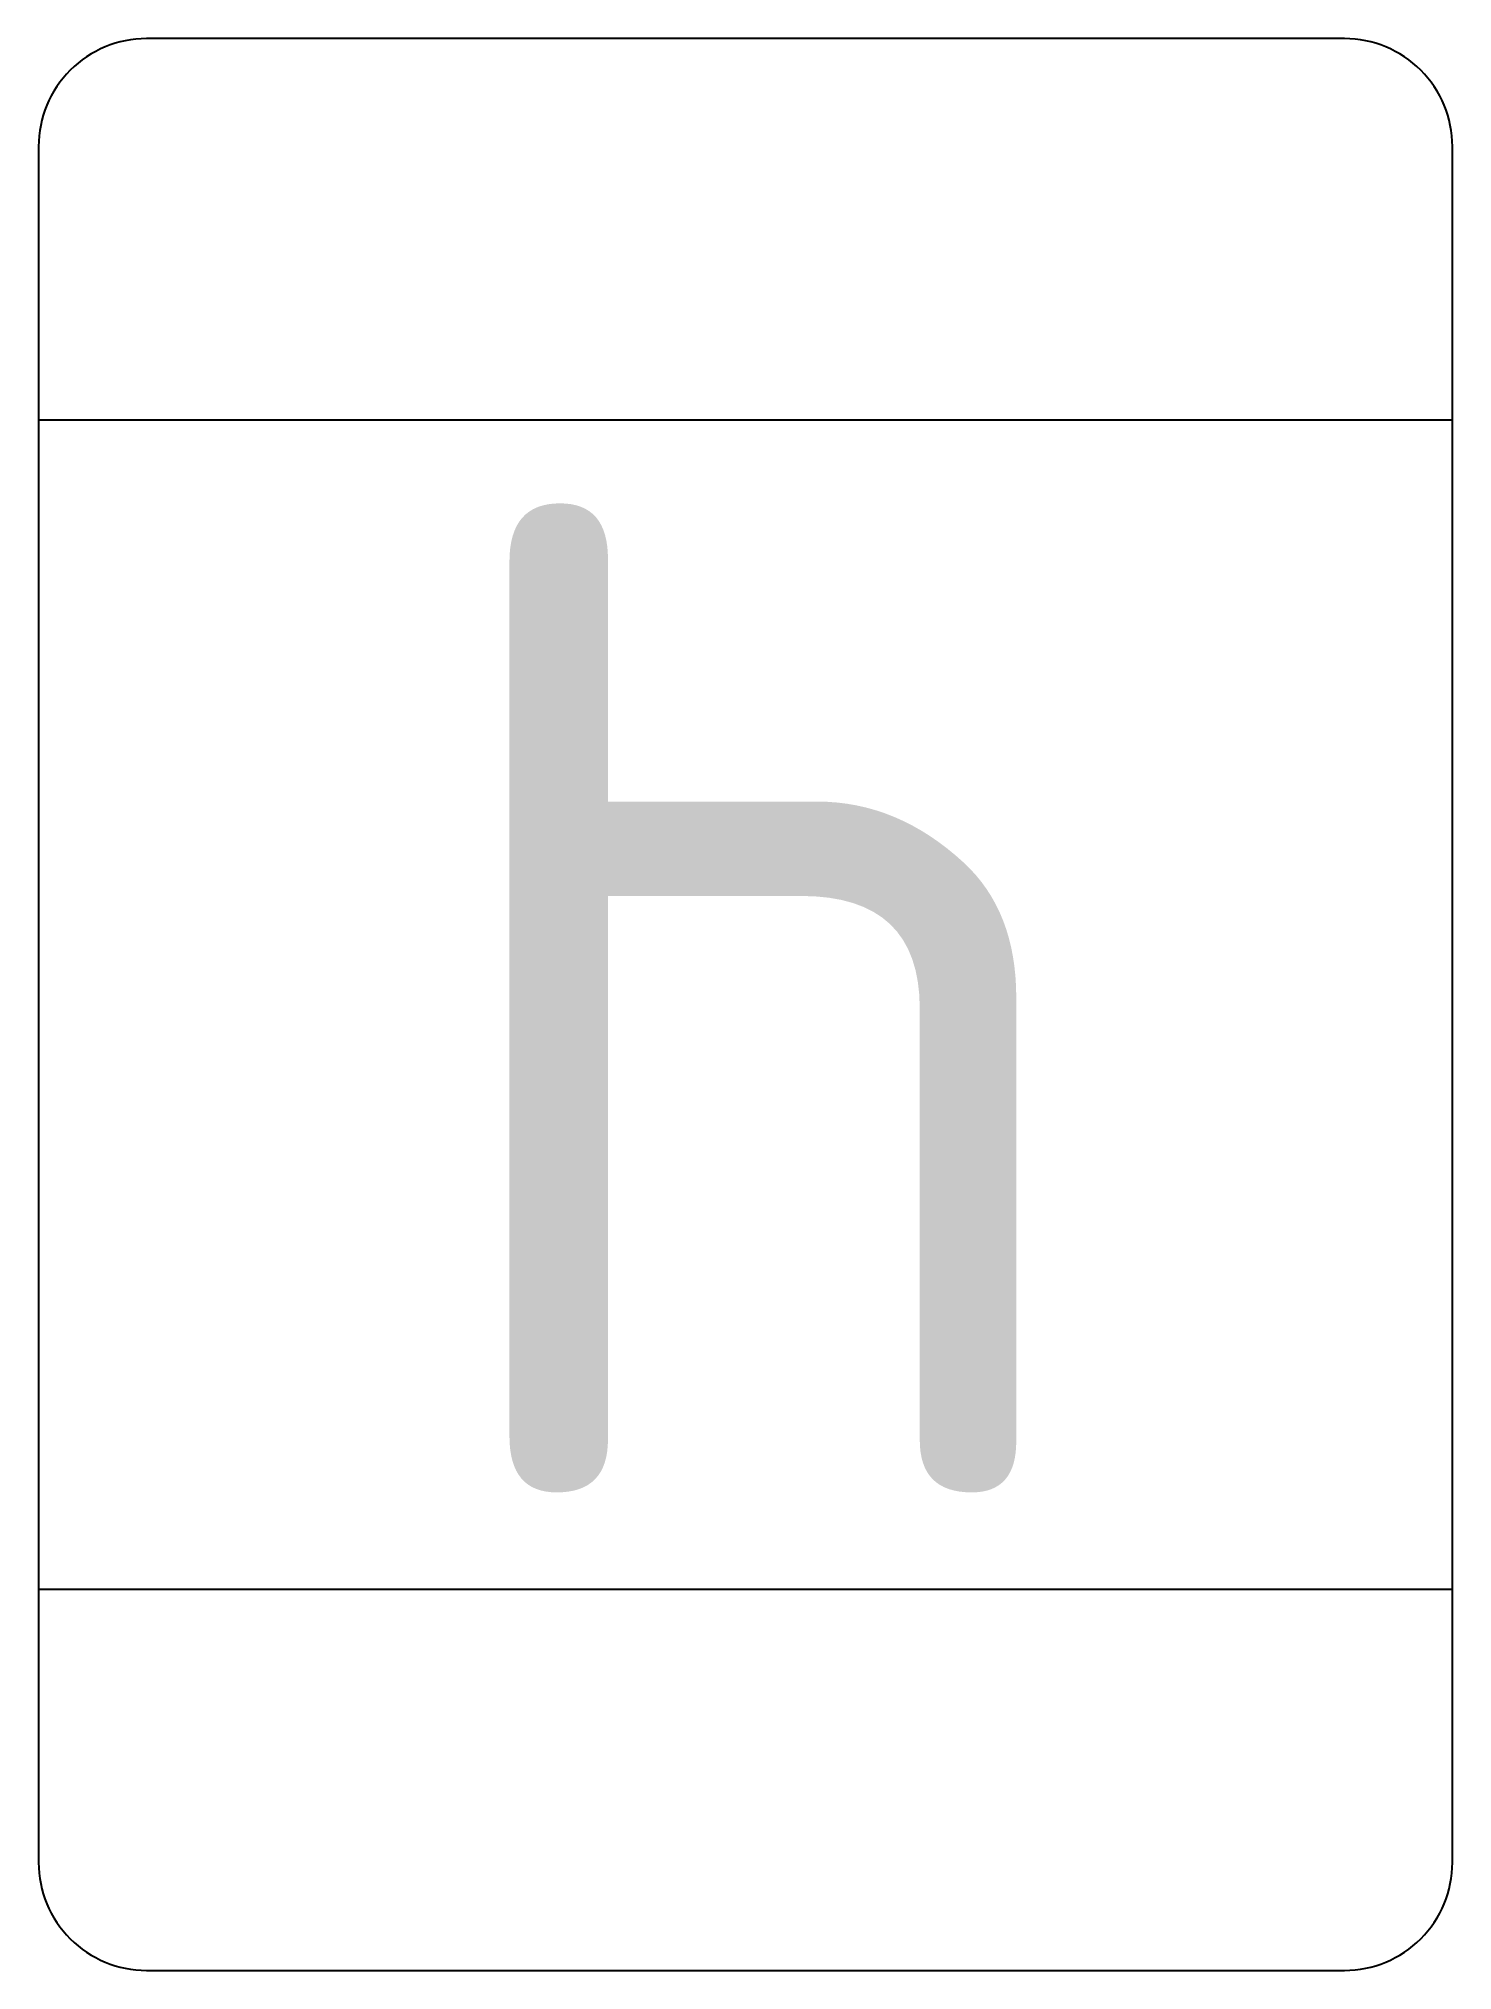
# Model space of a CAD drawing. Extents: x -1.29 to 1.29, y -1.76 to 1.76.
import ezdxf
from ezdxf.enums import TextEntityAlignment as Align

# ---------------------------------------------------------------- set-up
doc = ezdxf.new("R2010")
doc.units = 0
doc.styles.add('NLCS-ISO', font='NLCS-ISO.ttf')

msp = doc.modelspace()

# ---------------------------------------------------------------- linework, layer by layer
for p, q in [((-1.2861, 1.0634), (1.2861, 1.0634)), ((-1.2861, -1.0634), (1.2861, -1.0634))]:
    msp.add_line(p, q)
msp.add_lwpolyline([(-1.0899, -1.7566), (1.0899, -1.7566, 0.414214), (1.2861, -1.5605), (1.2861, 1.5605, 0.414214), (1.0899, 1.7566), (-1.0899, 1.7566, 0.414214), (-1.2861, 1.5605), (-1.2861, -1.5605, 0.414214)], format="xyb", close=True)

# ---------------------------------------------------------------- texts
at = {"lineweight": 18, "style": 'NLCS-ISO'}
msp.add_text('h', height=1.8, dxfattribs=at).set_placement((0.0193, 0.0055), align=Align.MIDDLE_CENTER)

doc.saveas('drawing.dxf')
